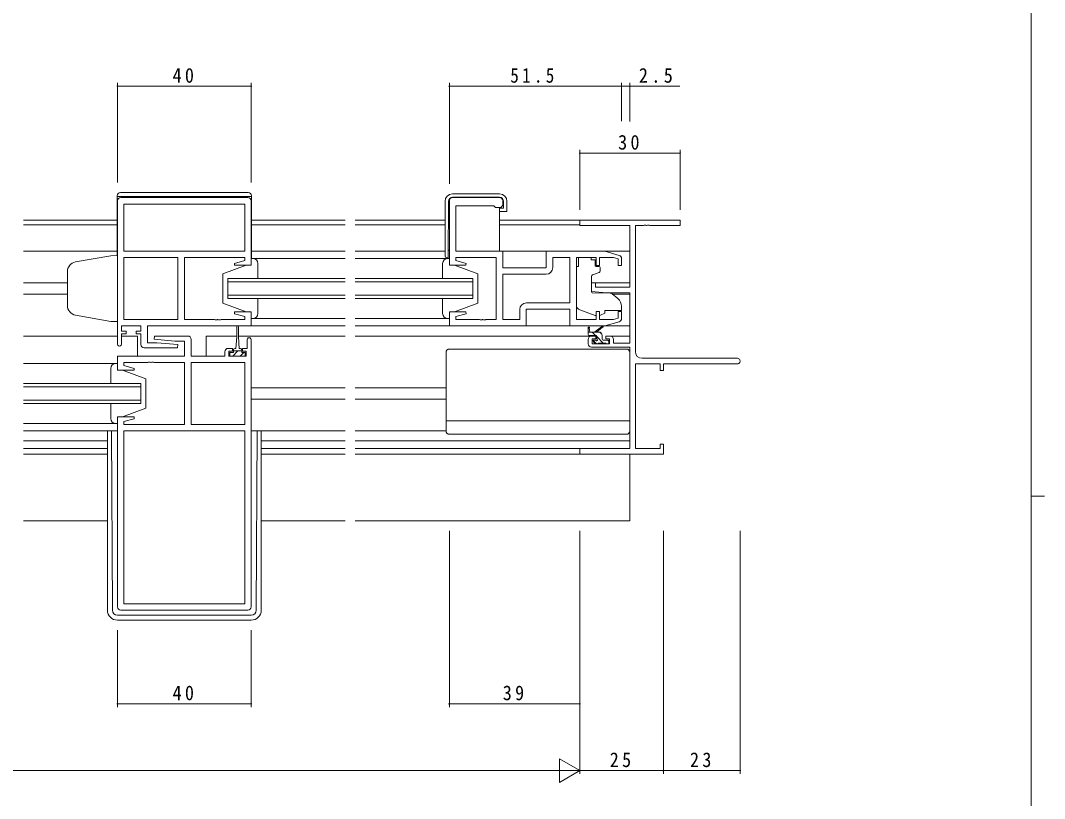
# Model space of a CAD drawing. Units: millimetres, scale not verified. Extents: x -567 to 567, y -403 to 403.
# Drawn here: x 235 to 541.3, y -66.4 to 166.3 of the extents above; entities that cross this region are included whole.
import ezdxf

# ---------------------------------------------------------------- set-up
doc = ezdxf.new("R2010")
doc.units = ezdxf.units.MM
doc.header["$LTSCALE"] = 2
for name, color, linetype, lineweight in [('0-1_YKK_ZWAK', 7, 'Continuous', 18), ('0-3_YKK_D', 6, 'Continuous', 18), ('0-4_YKK_11', 7, 'Continuous', 18), ('0-5_YKK_12', 2, 'Continuous', 18), ('0-6_YKK_13', 4, 'Continuous', 18)]:
    doc.layers.add(name, color=color, linetype=linetype, lineweight=lineweight)
doc.styles.add('ＭＳ ゴシック', font='')
doc.styles.get('ＭＳ ゴシック').set_extended_font_data('MS Gothic')

msp = doc.modelspace()

# ---------------------------------------------------------------- linework, layer by layer
at = {"layer": '0-1_YKK_ZWAK'}
for p, q in [((537.274, 399.018), (537.274, -350.982)), ((537.274, 24.018), (541.274, 24.018))]:
    msp.add_line(p, q, dxfattribs=at)
at = {"layer": '0-3_YKK_D'}
for p, q in [((264.024, 117.818), (264.024, 147.618)), ((304.024, 117.818), (304.024, 147.618)), ((363.274, 117.418), (363.274, 147.618)), ((414.774, 136.143), (414.774, 147.618)), ((414.774, 136.143), (414.774, 147.618)), ((417.274, 136.067), (417.274, 147.618)), ((304.024, 146.618), (264.024, 146.618)), ((414.774, 146.618), (363.274, 146.618)), ((414.774, 146.618), (417.274, 146.618)), ((417.274, 146.618), (432.174, 146.618)), ((402.274, 109.618), (402.274, 127.618)), ((402.274, 126.618), (432.274, 126.618)), ((432.274, 109.618), (432.274, 127.618)), ((363.274, 13.618), (363.274, -39.082)), ((402.274, 13.618), (402.274, -39.082)), ((402.274, 13.618), (402.274, -59.082)), ((402.274, 13.618), (402.274, -59.082)), ((427.274, 13.618), (427.274, -59.082)), ((427.274, 13.618), (427.274, -59.082)), ((450.274, 13.618), (450.274, -59.082)), ((264.024, -16.08), (264.024, -39.082)), ((304.024, -16.08), (304.024, -39.082)), ((264.024, -38.082), (304.024, -38.082)), ((402.274, -38.082), (363.274, -38.082)), ((396.212, -54.582), (396.212, -61.582)), ((402.274, -58.082), (396.212, -54.582)), ((-90.726, -58.082), (395.274, -58.082)), ((402.274, -58.082), (390.15, -58.082)), ((402.274, -58.082), (396.212, -61.582)), ((402.274, -58.082), (427.274, -58.082)), ((427.274, -58.082), (450.274, -58.082))]:
    msp.add_line(p, q, dxfattribs=at)
for centre, start, end in [((264.024, 146.618), 0, 180), ((264.024, 146.618), 180, 0), ((304.024, 146.618), 0, 180), ((304.024, 146.618), 180, 0), ((363.274, 146.618), 0, 180), ((363.274, 146.618), 180, 0), ((414.774, 146.618), 0, 180), ((414.774, 146.618), 0, 180), ((414.774, 146.618), 180, 0), ((414.774, 146.618), 180, 0), ((417.274, 146.618), 0, 180), ((417.274, 146.618), 180, 0), ((402.274, 126.618), 0, 180), ((402.274, 126.618), 180, 0), ((432.274, 126.618), 0, 180), ((432.274, 126.618), 180, 0), ((264.024, -38.082), 0, 180), ((264.024, -38.082), 180, 0), ((304.024, -38.082), 0, 180), ((304.024, -38.082), 180, 0), ((363.274, -38.082), 0, 180), ((363.274, -38.082), 180, 0), ((402.274, -38.082), 0, 180), ((402.274, -38.082), 180, 0), ((427.274, -58.082), 0, 180), ((427.274, -58.082), 0, 180), ((427.274, -58.082), 180, 0), ((427.274, -58.082), 180, 0), ((450.274, -58.082), 0, 180), ((450.274, -58.082), 180, 0)]:
    msp.add_arc(centre, 0.106, start, end, dxfattribs=at)
at = {"layer": '0-4_YKK_11'}
for p, q in [((265.024, 113.318), (303.024, 113.318)), ((364.274, 113.318), (378.274, 113.318)), ((264.024, 69.518), (264.024, 112.318)), ((265.954, 111.388), (302.094, 111.388)), ((265.954, 97.318), (265.954, 111.388)), ((265.954, 111.388), (302.094, 111.388)), ((302.094, 111.388), (302.094, 97.318)), ((304.024, 112.318), (304.024, 93.118)), ((363.274, 93.118), (363.274, 112.318)), ((365.204, 110.818), (365.204, 97.318)), ((376.574, 110.818), (365.204, 110.818)), ((376.774, 110.618), (376.574, 110.818)), ((377.074, 110.318), (376.774, 110.618)), ((378.274, 110.318), (377.074, 110.318)), ((379.274, 112.318), (379.274, 111.318)), ((402.274, 106.618), (402.274, 104.988)), ((432.274, 106.618), (402.274, 106.618)), ((402.274, 104.988), (417.274, 104.988)), ((417.274, 104.988), (417.274, 86.518)), ((418.904, 104.988), (421.316, 104.988)), ((418.904, 67.248), (418.904, 104.988)), ((421.316, 104.988), (421.499, 105.108)), ((421.499, 105.108), (422.049, 105.108)), ((422.049, 105.108), (422.232, 104.988)), ((422.232, 104.988), (422.316, 104.988)), ((422.316, 104.988), (422.499, 105.108)), ((422.499, 105.108), (423.049, 105.108)), ((423.049, 105.108), (423.232, 104.988)), ((423.232, 104.988), (432.274, 104.988)), ((432.274, 104.988), (432.274, 106.618)), ((302.094, 97.318), (265.954, 97.318)), ((265.954, 95.388), (282.024, 95.388)), ((265.954, 76.848), (265.954, 95.388)), ((282.024, 95.388), (282.024, 76.848)), ((282.024, 95.388), (282.024, 76.848)), ((284.024, 95.388), (284.024, 76.848)), ((302.094, 95.388), (284.024, 95.388)), ((302.094, 94.47), (302.094, 95.388)), ((365.204, 97.318), (379.274, 97.318)), ((365.204, 95.388), (365.204, 94.47)), ((377.274, 95.388), (365.204, 95.388)), ((377.274, 76.848), (377.274, 95.388)), ((379.274, 97.318), (379.274, 92.318)), ((392.274, 97.318), (409.774, 97.318)), ((392.274, 92.318), (392.274, 97.318)), ((394.204, 95.388), (399.344, 95.388)), ((394.204, 92.388), (394.204, 95.388)), ((399.344, 95.388), (399.344, 81.848)), ((399.344, 95.388), (399.344, 81.848)), ((401.274, 95.388), (401.274, 76.848)), ((407.174, 95.388), (401.274, 95.388)), ((407.174, 93.018), (407.174, 95.388)), ((408.174, 95.388), (408.174, 93.018)), ((412.379, 95.388), (408.174, 95.388)), ((409.774, 97.318), (414.061, 96.031)), ((413.774, 94.969), (412.379, 95.388)), ((413.774, 93.018), (413.774, 94.969)), ((414.774, 95.074), (414.774, 93.018)), ((298.995, 93.64), (302.094, 94.47)), ((299.064, 93.118), (298.995, 93.64)), ((304.024, 93.118), (299.064, 93.118)), ((368.235, 93.118), (363.274, 93.118)), ((365.204, 94.47), (368.303, 93.64)), ((368.303, 93.64), (368.235, 93.118)), ((379.274, 92.318), (392.274, 92.318)), ((408.174, 93.018), (407.174, 93.018)), ((414.774, 93.018), (413.774, 93.018)), ((379.274, 90.388), (392.204, 90.388)), ((379.274, 76.848), (379.274, 90.388)), ((405.774, 87.818), (405.774, 85.211)), ((406.974, 87.818), (405.774, 87.818)), ((406.974, 86.518), (406.974, 87.818)), ((417.274, 86.518), (406.974, 86.518)), ((405.774, 85.211), (410.274, 84.818)), ((410.274, 84.818), (417.274, 84.818)), ((417.274, 84.818), (417.274, 69.818)), ((384.344, 79.848), (384.344, 76.848)), ((386.274, 79.918), (386.274, 74.918)), ((399.274, 79.918), (386.274, 79.918)), ((399.344, 81.848), (386.344, 81.848)), ((399.274, 74.918), (399.274, 79.918)), ((282.024, 76.848), (265.954, 76.848)), ((284.024, 76.848), (293.066, 76.848)), ((293.066, 76.848), (293.249, 76.728)), ((293.249, 76.728), (293.799, 76.728)), ((293.799, 76.728), (293.982, 76.848)), ((293.982, 76.848), (294.066, 76.848)), ((294.066, 76.848), (294.249, 76.728)), ((294.249, 76.728), (294.799, 76.728)), ((294.799, 76.728), (294.982, 76.848)), ((294.982, 76.848), (302.094, 76.848)), ((298.995, 78.595), (299.064, 79.118)), ((302.094, 77.765), (298.995, 78.595)), ((299.064, 79.118), (304.024, 79.118)), ((302.094, 76.848), (302.094, 77.765)), ((304.024, 79.118), (304.024, 74.918)), ((363.274, 79.118), (368.235, 79.118)), ((363.274, 74.918), (363.274, 79.118)), ((368.303, 78.595), (365.204, 77.765)), ((365.204, 77.765), (365.204, 76.848)), ((365.204, 76.848), (372.316, 76.848)), ((368.235, 79.118), (368.303, 78.595)), ((372.316, 76.848), (372.499, 76.728)), ((372.499, 76.728), (373.049, 76.728)), ((373.049, 76.728), (373.232, 76.848)), ((373.232, 76.848), (373.316, 76.848)), ((373.316, 76.848), (373.499, 76.728)), ((373.499, 76.728), (374.049, 76.728)), ((374.049, 76.728), (374.232, 76.848)), ((374.232, 76.848), (377.274, 76.848)), ((384.344, 76.848), (379.274, 76.848)), ((401.274, 76.848), (407.174, 76.848)), ((407.174, 79.218), (408.174, 79.218)), ((407.174, 76.848), (407.174, 79.218)), ((408.174, 79.218), (408.174, 76.848)), ((408.174, 76.848), (412.379, 76.848)), ((412.379, 76.848), (413.774, 77.266)), ((413.774, 79.218), (414.774, 79.218)), ((413.774, 77.266), (413.774, 79.218)), ((414.774, 79.218), (414.774, 77.162)), ((265.224, 74.918), (265.224, 73.418)), ((271.024, 74.918), (265.224, 74.918)), ((271.024, 73.418), (271.024, 74.918)), ((272.954, 74.918), (272.954, 69.918)), ((304.024, 74.918), (272.954, 74.918)), ((386.274, 74.918), (363.274, 74.918)), ((409.774, 74.918), (399.274, 74.918)), ((414.061, 76.204), (409.774, 74.918)), ((265.224, 73.418), (266.624, 73.418)), ((265.224, 72.618), (265.224, 69.518)), ((266.624, 72.618), (265.224, 72.618)), ((266.624, 73.418), (266.624, 72.618)), ((269.624, 73.418), (271.024, 73.418)), ((269.624, 72.618), (269.624, 73.418)), ((271.024, 72.618), (269.624, 72.618)), ((271.024, 69.418), (271.024, 72.618)), ((275.004, 70.961), (275.046, 71.918)), ((281.217, 70.418), (275.004, 70.961)), ((275.046, 71.918), (285.024, 71.918)), ((286.024, 70.918), (286.024, 65.918)), ((302.824, 68.218), (302.824, 70.818)), ((304.024, 70.818), (304.024, -9.082)), ((404.774, 70.918), (404.774, 69.618)), ((407.074, 71.918), (405.774, 71.918)), ((405.974, 71.118), (407.074, 71.118)), ((405.974, 69.618), (405.974, 71.118)), ((407.074, 71.118), (407.074, 71.918)), ((410.074, 71.918), (410.074, 71.118)), ((411.374, 71.918), (410.074, 71.918)), ((410.074, 71.118), (411.174, 71.118)), ((411.174, 71.118), (411.174, 69.618)), ((412.374, 69.818), (412.374, 70.918)), ((282.002, 68.418), (272.024, 68.418)), ((272.954, 69.918), (275.831, 69.918)), ((275.831, 69.918), (282.044, 69.374)), ((284.094, 70.418), (281.217, 70.418)), ((282.044, 69.374), (282.002, 68.418)), ((284.094, 65.918), (284.094, 70.418)), ((297.124, 68.218), (298.424, 68.218)), ((297.324, 67.418), (297.324, 65.918)), ((298.424, 67.418), (297.324, 67.418)), ((298.424, 68.218), (298.424, 67.418)), ((301.424, 68.218), (302.824, 68.218)), ((301.424, 67.418), (301.424, 68.218)), ((302.524, 67.418), (301.424, 67.418)), ((302.524, 65.918), (302.524, 67.418)), ((405.774, 68.618), (417.274, 68.618)), ((411.174, 69.618), (405.974, 69.618)), ((417.274, 69.818), (412.374, 69.818)), ((417.274, 68.618), (417.274, 38.248)), ((264.024, 65.918), (284.094, 65.918)), ((264.024, 61.718), (264.024, 65.918)), ((286.024, 65.918), (296.124, 65.918)), ((296.124, 65.918), (296.124, 67.218)), ((297.324, 65.918), (302.524, 65.918)), ((449.459, 65.248), (420.904, 65.248)), ((268.985, 61.718), (264.024, 61.718)), ((265.954, 63.988), (265.954, 63.07)), ((273.066, 63.988), (265.954, 63.988)), ((265.954, 63.07), (269.053, 62.24)), ((269.053, 62.24), (268.985, 61.718)), ((273.249, 64.108), (273.066, 63.988)), ((273.799, 64.108), (273.249, 64.108)), ((273.982, 63.988), (273.799, 64.108)), ((274.066, 63.988), (273.982, 63.988)), ((274.249, 64.108), (274.066, 63.988)), ((274.799, 64.108), (274.249, 64.108)), ((274.982, 63.988), (274.799, 64.108)), ((284.024, 63.988), (274.982, 63.988)), ((284.024, 45.448), (284.024, 63.988)), ((286.024, 63.988), (302.094, 63.988)), ((286.024, 45.448), (286.024, 63.988)), ((302.094, 63.988), (302.094, 45.448)), ((302.094, 63.988), (302.094, 45.448)), ((418.904, 63.618), (426.374, 63.618)), ((418.904, 38.248), (418.904, 63.618)), ((426.374, 63.618), (426.374, 61.618)), ((426.374, 61.618), (427.274, 61.618)), ((427.274, 63.618), (449.459, 63.618)), ((427.274, 61.618), (427.274, 63.618)), ((264.024, 47.718), (268.985, 47.718)), ((264.024, -9.082), (264.024, 47.718)), ((269.053, 47.195), (265.954, 46.365)), ((265.954, 46.365), (265.954, 45.448)), ((268.985, 47.718), (269.053, 47.195)), ((265.954, 45.448), (284.024, 45.448)), ((265.954, -8.152), (265.954, 43.518)), ((265.954, 43.518), (302.094, 43.518)), ((265.954, -8.152), (265.954, 43.518)), ((302.094, 45.448), (286.024, 45.448)), ((302.094, 43.518), (302.094, -8.152)), ((402.274, 38.248), (402.274, 36.618)), ((417.274, 38.248), (402.274, 38.248)), ((426.374, 38.248), (418.904, 38.248)), ((426.374, 39.618), (426.374, 38.248)), ((427.274, 39.618), (426.374, 39.618)), ((427.274, 36.618), (427.274, 39.618)), ((402.274, 36.618), (427.274, 36.618)), ((302.094, -8.152), (265.954, -8.152)), ((303.024, -10.082), (265.024, -10.082))]:
    msp.add_line(p, q, dxfattribs=at)
for centre, radius, start, end in [((265.024, 112.318), 1, 90.00001, 179.99999), ((303.024, 112.318), 1, 0.00001, 89.99999), ((364.274, 112.318), 1, 90.00001, 179.99999), ((378.274, 112.318), 1, 0.00001, 89.99999), ((378.274, 111.318), 1, 270.00001, 359.99999), ((413.774, 95.074), 1, 359.99996, 73.30074), ((392.204, 92.388), 2, 270.00001, 359.99999), ((386.344, 79.848), 2, 90.00001, 179.99999), ((413.774, 77.162), 1, 286.69926, 0.00004), ((285.024, 70.918), 1, 0.00001, 89.99999), ((303.424, 70.818), 0.6, 359.99999, 180.00001), ((405.774, 70.918), 1, 90.00001, 179.99999), ((411.374, 70.918), 1, 0.00001, 89.99999), ((264.624, 69.518), 0.6, 179.99999, 0.00001), ((272.024, 69.418), 1, 180.00001, 269.99999), ((297.124, 67.218), 1, 90.00001, 179.99999), ((405.774, 69.618), 1, 180.00001, 269.99999), ((420.904, 67.248), 2, 180.00001, 269.99999), ((449.459, 64.433), 0.815, 269.99999, 90.00001), ((265.024, -9.082), 1, 180.00001, 269.99999), ((303.024, -9.082), 1, 270.00001, 359.99999)]:
    msp.add_arc(centre, radius, start, end, dxfattribs=at)
at = {"layer": '0-5_YKK_12'}
for p, q in [((235.899, 106.618), (263.924, 106.618)), ((263.924, 105.218), (235.899, 105.218)), ((304.124, 106.618), (332.149, 106.618)), ((332.149, 105.218), (304.124, 105.218)), ((335.149, 106.618), (362, 106.618)), ((362, 105.218), (335.149, 105.218)), ((378.3, 106.618), (402.574, 106.618)), ((402.282, 105.218), (378.3, 105.218)), ((235.899, 97.318), (263.924, 97.318)), ((332.149, 97.318), (304.124, 97.318)), ((362, 97.318), (335.149, 97.318)), ((417.274, 97.318), (378.774, 97.318)), ((297.024, 89.118), (297.024, 83.118)), ((332.149, 89.118), (297.024, 89.118)), ((370.274, 89.118), (335.149, 89.118)), ((370.274, 83.118), (370.274, 89.118)), ((235.899, 87.818), (249.024, 87.818)), ((297.024, 88.118), (332.149, 88.118)), ((335.149, 88.118), (370.274, 88.118)), ((417.274, 87.818), (405.774, 87.818)), ((235.899, 84.418), (249.024, 84.418)), ((332.149, 84.118), (297.024, 84.118)), ((297.024, 83.118), (332.149, 83.118)), ((370.274, 84.118), (335.149, 84.118)), ((335.149, 83.118), (370.274, 83.118)), ((417.274, 84.418), (412.151, 84.418)), ((303.524, 74.918), (332.149, 74.918)), ((363.774, 74.918), (335.149, 74.918)), ((235.899, 71.918), (264.024, 71.918)), ((270.024, 71.918), (265.224, 71.918)), ((270.024, 71.918), (270.024, 65.918)), ((290.524, 71.918), (290.524, 65.918)), ((299.674, 71.918), (290.524, 71.918)), ((332.149, 71.918), (300.174, 71.918)), ((405.774, 71.918), (335.149, 71.918)), ((417.274, 71.918), (411.374, 71.918)), ((271.024, 57.718), (235.899, 57.718)), ((235.899, 56.718), (271.024, 56.718)), ((271.024, 51.718), (271.024, 57.718)), ((332.149, 56.418), (304.024, 56.418)), ((362.274, 56.418), (335.149, 56.418)), ((271.024, 52.718), (235.899, 52.718)), ((332.149, 53.018), (304.024, 53.018)), ((362.274, 53.018), (335.149, 53.018)), ((235.899, 51.718), (271.024, 51.718)), ((235.899, 43.518), (264.024, 43.518)), ((235.899, 40.518), (261.024, 40.518)), ((307.024, 40.518), (332.149, 40.518)), ((335.149, 40.518), (417.274, 40.518)), ((261.024, 38.248), (235.899, 38.248)), ((332.149, 38.248), (307.024, 38.248)), ((402.574, 38.248), (335.149, 38.248)), ((235.899, 36.618), (261.024, 36.618)), ((307.024, 36.618), (332.149, 36.618)), ((335.149, 36.618), (402.574, 36.618)), ((417.274, 36.618), (417.274, 16.618)), ((235.899, 16.618), (261.024, 16.618)), ((307.024, 16.618), (332.149, 16.618)), ((335.149, 16.618), (417.274, 16.618))]:
    msp.add_line(p, q, dxfattribs=at)
at = {"layer": '0-6_YKK_13'}
for p, q in [((263.924, 113.818), (263.924, 96.082)), ((263.924, 113.618), (304.124, 113.618)), ((303.124, 114.818), (264.924, 114.818)), ((304.124, 113.818), (304.124, 95.118)), ((364.2, 114.418), (378.3, 114.418)), ((378.3, 113.418), (364.248, 113.418)), ((362, 95.818), (362, 112.218)), ((363.048, 112.228), (362.9, 95.318)), ((379.5, 110.118), (379.5, 112.218)), ((380.5, 112.218), (380.5, 109.118)), ((378.3, 110.118), (379.5, 110.118)), ((378.3, 110.118), (378.3, 97.318)), ((380, 109.118), (378.3, 109.118)), ((380.5, 109.118), (380, 109.118)), ((262.024, 95.948), (251.503, 94.093)), ((264.024, 96.018), (262.024, 95.948)), ((264.024, 96.018), (264.024, 76.218)), ((304.024, 95.118), (304.024, 93.118)), ((304.524, 95.118), (304.024, 95.118)), ((304.024, 95.118), (332.149, 95.118)), ((304.024, 95.118), (304.024, 93.118)), ((304.524, 95.118), (304.024, 95.118)), ((335.149, 95.117), (363.274, 95.116)), ((362.9, 95.318), (362.5, 95.318)), ((362.774, 95.118), (363.274, 95.118)), ((363.274, 97.618), (362.92, 97.618)), ((363.274, 95.118), (363.274, 93.118)), ((401.874, 95.388), (401.874, 94.718)), ((405.674, 95.388), (401.874, 95.388)), ((405.674, 95.388), (405.674, 94.718)), ((302.524, 93.118), (295.524, 90.518)), ((302.524, 93.118), (295.524, 90.518)), ((304.024, 93.118), (302.524, 93.118)), ((304.024, 93.118), (302.524, 93.118)), ((306.024, 89.118), (306.024, 93.618)), ((306.024, 89.518), (306.024, 93.618)), ((361.274, 89.118), (361.274, 93.618)), ((363.274, 93.118), (364.774, 93.118)), ((364.774, 93.118), (371.774, 90.518)), ((401.274, 81.162), (401.274, 92.718)), ((401.874, 92.718), (401.274, 92.718)), ((401.874, 93.718), (401.874, 94.718)), ((401.874, 92.718), (401.874, 93.718)), ((405.674, 94.718), (406.844, 94.718)), ((406.844, 93.718), (406.844, 94.718)), ((406.844, 93.718), (406.844, 93.018)), ((407.144, 92.718), (408.074, 92.718)), ((408.374, 92.418), (408.374, 91.368)), ((249.024, 91.138), (249.024, 80.961)), ((295.524, 90.518), (295.524, 81.718)), ((295.524, 90.518), (295.524, 81.718)), ((371.774, 90.518), (371.774, 81.718)), ((405.774, 89.721), (405.774, 85.115)), ((408.045, 90.898), (406.045, 90.17)), ((306.024, 78.618), (306.024, 83.118)), ((306.024, 78.618), (306.024, 82.718)), ((361.274, 78.618), (361.274, 83.118)), ((405.991, 84.816), (411.377, 84.769)), ((412.011, 84.535), (413.702, 83.116)), ((302.524, 79.118), (295.524, 81.718)), ((302.524, 79.118), (295.524, 81.718)), ((364.774, 79.118), (371.774, 81.718)), ((406.902, 78.077), (402.265, 79.752)), ((414.774, 80.817), (414.774, 79.518)), ((302.524, 79.118), (304.024, 79.118)), ((302.524, 79.118), (304.024, 79.118)), ((304.024, 79.118), (304.024, 77.118)), ((304.024, 79.118), (304.024, 77.118)), ((304.024, 77.118), (304.524, 77.118)), ((304.024, 77.118), (304.524, 77.118)), ((304.024, 77.117), (332.149, 77.117)), ((363.274, 77.118), (335.149, 77.118)), ((363.274, 77.118), (362.774, 77.118)), ((363.274, 79.118), (363.274, 77.118)), ((364.774, 79.118), (363.274, 79.118)), ((408.468, 78.111), (409.774, 78.72)), ((409.774, 79.518), (409.774, 79.218)), ((414.774, 79.518), (409.774, 79.518)), ((409.774, 79.218), (409.774, 78.72)), ((299.674, 71.718), (299.674, 74.668)), ((300.174, 74.668), (300.174, 71.718)), ((399.774, 74.918), (385.774, 74.918)), ((404.774, 72.418), (404.774, 74.417)), ((405.074, 74.244), (405.273, 73.118)), ((406.674, 73.118), (408.892, 74.8)), ((407.274, 73.118), (409.093, 74.519)), ((409.701, 74.918), (417.274, 74.918)), ((299.674, 71.718), (299.424, 68.218)), ((300.174, 71.718), (300.424, 68.218)), ((407.974, 73.118), (404.774, 73.118)), ((407.074, 72.118), (405.074, 72.118)), ((406.992, 72.118), (405.992, 73.118)), ((407.246, 69.618), (406.308, 70.556)), ((406.574, 70.718), (406.913, 70.718)), ((407.374, 71.179), (407.374, 71.818)), ((409.292, 69.818), (407.374, 71.735)), ((408.924, 72.43), (408.287, 73.067)), ((408.974, 71.018), (408.974, 72.118)), ((409.274, 70.718), (410.674, 70.718)), ((410.974, 70.38), (410.637, 70.718)), ((298.674, 67.818), (298.674, 67.018)), ((298.674, 67.518), (301.174, 67.518)), ((299.424, 68.218), (299.074, 68.218)), ((300.098, 67.518), (299.924, 67.344)), ((300.774, 68.218), (300.424, 68.218)), ((301.174, 67.018), (301.174, 67.818)), ((416.274, 68.018), (363.274, 68.018)), ((406.862, 69.705), (406.362, 70.205)), ((407.674, 69.618), (407.074, 69.618)), ((409.974, 69.818), (407.874, 69.818)), ((410.674, 69.618), (410.174, 69.618)), ((410.974, 70.418), (410.974, 69.918)), ((297.624, 67.018), (298.674, 67.018)), ((297.624, 65.918), (297.624, 67.018)), ((302.224, 65.918), (297.624, 65.918)), ((299.924, 67.344), (298.498, 65.918)), ((301.843, 67.018), (300.743, 65.918)), ((301.174, 67.018), (302.224, 67.018)), ((302.224, 67.018), (302.224, 65.918)), ((362.274, 43.518), (362.274, 67.018)), ((417.274, 43.518), (417.274, 67.018)), ((235.899, 63.717), (264.024, 63.716)), ((262.024, 57.718), (262.024, 62.218)), ((263.524, 63.718), (264.024, 63.718)), ((264.024, 63.718), (264.024, 61.718)), ((264.024, 61.718), (265.524, 61.718)), ((265.524, 61.718), (272.524, 59.118)), ((272.524, 59.118), (272.524, 50.318)), ((262.024, 47.218), (262.024, 51.718)), ((265.524, 47.718), (272.524, 50.318)), ((264.024, 47.718), (264.024, 45.718)), ((265.524, 47.718), (264.024, 47.718)), ((417.274, 46.558), (362.274, 46.558)), ((264.024, 45.718), (235.899, 45.718)), ((261.024, 43.518), (261.024, -10.08)), ((262.516, -10.088), (262.234, 43.518)), ((264.024, 45.718), (263.524, 45.718)), ((332.149, 43.518), (304.024, 43.518)), ((305.532, -10.088), (305.814, 43.518)), ((307.024, 43.518), (307.024, -10.08)), ((362.274, 43.518), (335.149, 43.518)), ((416.274, 42.518), (363.274, 42.518)), ((304.032, -11.58), (264.016, -11.58)), ((304.024, -13.08), (264.024, -13.08))]:
    msp.add_line(p, q, dxfattribs=at)
msp.add_lwpolyline([(264.024, 76.218), (262.024, 76.287), (251.503, 78.143)], dxfattribs=at)
for centre, radius, start, end in [((264.924, 113.818), 1, 90, 180), ((303.124, 113.818), 1, 0, 90), ((364.2, 112.218), 2.2, 90, 180), ((364.248, 112.218), 1.2, 90, 179.5), ((378.3, 112.218), 2.2, 0, 90), ((378.3, 112.218), 1.2, 0, 90), ((304.524, 93.618), 1.5, 0, 90), ((304.524, 93.618), 1.5, 0, 90), ((362.774, 93.618), 1.5, 90, 180), ((362.5, 95.818), 0.5, 180, 270), ((252.024, 91.138), 3, 100, 180), ((407.144, 93.018), 0.3, 180, 270), ((408.074, 92.418), 0.3, 0, 90), ((406.274, 89.721), 0.5, 110, 180), ((407.874, 91.368), 0.5, 290, 0), ((406.074, 85.115), 0.3, 180, 269.5), ((411.368, 83.769), 1, 50, 89.5), ((411.774, 80.817), 3, 0, 50), ((252.024, 81.097), 3, 180, 260), ((402.774, 81.162), 1.5, 180, 250.14674), ((304.524, 78.618), 1.5, 270, 0), ((304.524, 78.618), 1.5, 270, 0), ((362.774, 78.618), 1.5, 180, 270), ((407.242, 79.018), 1, 250.14674, 266.11316), ((408.045, 79.018), 1, 277.40692, 295), ((299.924, 74.668), 0.25, 0, 180), ((404.974, 74.417), 0.2, 300, 180), ((409.074, 74.718), 0.2, 275.58288, 155.58289), ((405.074, 72.418), 0.3, 180, 270), ((406.574, 70.418), 0.3, 90, 225), ((406.913, 70.418), 0.3, 33.05573, 90), ((407.074, 71.818), 0.3, 0, 90), ((407.374, 70.718), 0.25, 213.05573, 56.94427), ((407.674, 71.179), 0.3, 180, 236.94427), ((407.974, 72.118), 1, 0, 90), ((409.274, 71.018), 0.3, 180, 270), ((410.674, 70.418), 0.3, 0, 90), ((299.074, 67.818), 0.4, 90, 180), ((300.774, 67.818), 0.4, 0, 90), ((363.274, 67.018), 1, 90, 180), ((407.074, 69.918), 0.3, 225, 270), ((407.674, 69.818), 0.2, 270, 0), ((410.174, 69.818), 0.2, 180, 270), ((410.674, 69.918), 0.3, 270, 0), ((416.274, 67.018), 1, 0, 90), ((263.524, 62.218), 1.5, 90, 180), ((263.524, 47.218), 1.5, 180, 270), ((363.274, 43.518), 1, 180, 270), ((416.274, 43.518), 1, 270, 0), ((264.024, -10.08), 3, 180, 270), ((264.016, -10.08), 1.5, 180.30155, 270), ((304.024, -10.08), 3, 270, 0), ((304.032, -10.08), 1.5, 270, 359.69845)]:
    msp.add_arc(centre, radius, start, end, dxfattribs=at)

# ---------------------------------------------------------------- texts
at = {"layer": '0-3_YKK_D', "color": 7, "char_height": 4.399, "attachment_point": 7, "style": 'ＭＳ ゴシック'}
for s, insert in [('\\T1.37;\\W0.9;40', (280.504, 147.618)), ('\\T1.39;\\W0.85;51.5', (381.504, 147.618)), ('\\T1.38;\\W0.9;2.5', (419.974, 147.618)), ('\\T1.37;\\W0.9;30', (413.754, 127.618)), ('\\T1.37;\\W0.9;40', (280.504, -37.082)), ('\\T1.37;\\W0.9;39', (379.254, -37.082)), ('\\T1.37;\\W0.9;25', (411.254, -57.082)), ('\\T1.37;\\W0.9;23', (435.254, -57.082))]:
    msp.add_mtext(s, dxfattribs=dict(at, insert=insert))

doc.saveas('drawing.dxf')
